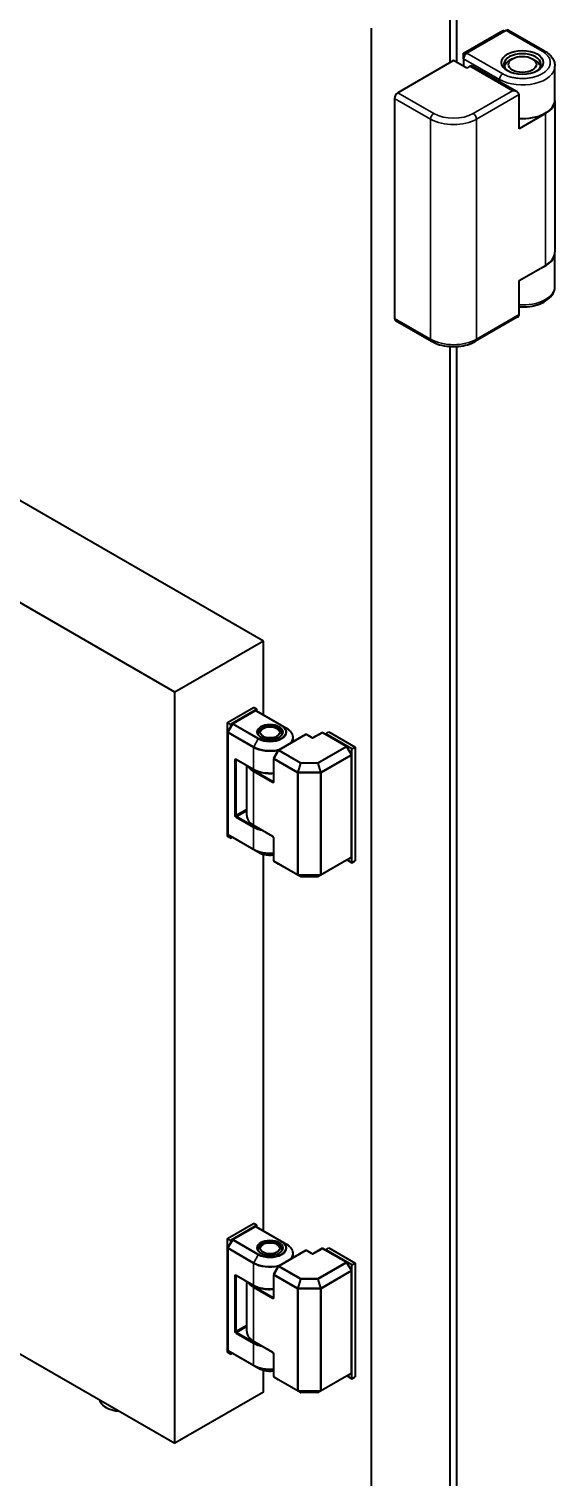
# Model space of a CAD drawing. Header units: millimetres. Extents: x 0 to 2523, y 0 to 1782.
# Drawn here: x 2348.5 to 2382.5, y 1479.6 to 1573.2 of the extents above; entities that cross this region are included whole.
import ezdxf

# ---------------------------------------------------------------- set-up
doc = ezdxf.new("R2010")
doc.units = ezdxf.units.MM
doc.header["$LTSCALE"] = 3
doc.layers.add('가시적인 것(ISO)', color=3, linetype='Continuous', lineweight=40)
doc.layers.add('가시적인 좁은 것(ISO)', color=3, linetype='Continuous', lineweight=35)

msp = doc.modelspace()

# ---------------------------------------------------------------- linework, layer by layer
at = {"layer": '가시적인 것(ISO)'}
for p, q in [((2363.655, 1533.6096), (2288.9845, 1576.6095)), ((2375.7465, 1571.0157), (2375.7465, 1576.1653)), ((2376.1708, 1571.0157), (2376.1708, 1576.4097)), ((2357.9274, 1530.3114), (2283.2569, 1573.3112)), ((2370.6553, 1438.3383), (2370.6553, 1573.2335)), ((2376.595, 1571.6261), (2379.1406, 1573.092)), ((2379.3527, 1573.0924), (2376.8072, 1571.6265)), ((2379.2463, 1573.0311), (2379.1406, 1573.092)), ((2379.5025, 1573.1071), (2381.8359, 1571.7634)), ((2375.9586, 1571.1379), (2372.3524, 1569.0612)), ((2376.8072, 1570.6493), (2375.9586, 1571.1379)), ((2376.7196, 1571.5543), (2376.595, 1571.6261)), ((2376.595, 1571.2591), (2376.595, 1571.6261)), ((2376.595, 1571.2591), (2376.595, 1570.7714)), ((2379.7746, 1571.2582), (2379.5616, 1571.1346)), ((2381.0522, 1571.2582), (2381.2652, 1571.1346)), ((2377.0193, 1570.7714), (2376.8072, 1570.6493)), ((2380.0764, 1569.1119), (2377.169, 1570.7861)), ((2382.5134, 1568.5999), (2382.5134, 1570.7705)), ((2372.1403, 1568.6938), (2372.1403, 1554.4685)), ((2380.2013, 1566.7307), (2380.2013, 1568.9381)), ((2382.5134, 1568.5631), (2382.5134, 1558.7525)), ((2381.8983, 1567.708), (2380.2013, 1566.7307)), ((2380.2013, 1556.9201), (2381.8983, 1557.8974)), ((2382.5134, 1556.5452), (2382.5134, 1558.7157)), ((2380.2013, 1554.7128), (2380.2013, 1556.9201)), ((2372.2027, 1554.3306), (2374.5361, 1552.9869)), ((2380.0764, 1554.539), (2377.3811, 1552.9869)), ((2375.7465, 1460.6469), (2375.7465, 1552.6499)), ((2376.1708, 1460.6469), (2376.1708, 1552.6499)), ((2363.655, 1533.6096), (2357.9274, 1530.3114)), ((2363.655, 1528.8302), (2363.655, 1533.6096)), ((2357.9274, 1481.7491), (2357.9274, 1530.3114)), ((2361.3215, 1528.3417), (2363.0186, 1529.3189)), ((2363.2307, 1529.1968), (2361.5337, 1528.2195)), ((2363.1196, 1529.1041), (2361.6698, 1528.2692)), ((2363.2307, 1529.1968), (2363.0186, 1529.3189)), ((2364.8341, 1528.1513), (2363.1794, 1529.1041)), ((2363.2307, 1529.0746), (2363.2307, 1529.1968)), ((2361.5337, 1528.2195), (2361.3215, 1528.3417)), ((2361.3215, 1520.9837), (2361.3215, 1528.3417)), ((2361.3544, 1527.7391), (2361.6478, 1528.2472)), ((2361.5337, 1528.2195), (2361.5337, 1528.0496)), ((2363.632, 1527.9619), (2363.5256, 1527.9001)), ((2364.5264, 1527.9619), (2364.6329, 1527.9001)), ((2364.837, 1528.1495), (2365.1315, 1527.9787)), ((2361.3464, 1527.7091), (2361.3464, 1521.1276)), ((2366.3827, 1527.5628), (2364.6396, 1526.559)), ((2365.5792, 1527.1001), (2365.5792, 1527.3427)), ((2366.782, 1527.3673), (2366.4426, 1527.5628)), ((2367.4434, 1527.685), (2366.8919, 1527.3673)), ((2369.0343, 1526.8033), (2367.5033, 1527.685)), ((2367.6855, 1527.6087), (2367.8976, 1527.7309)), ((2367.6855, 1527.6087), (2367.6855, 1527.58)), ((2369.3825, 1526.6314), (2367.6855, 1527.6087)), ((2367.8976, 1527.7309), (2369.5947, 1526.7536)), ((2364.3162, 1525.9989), (2364.3162, 1524.5354)), ((2364.3243, 1526.0289), (2364.6176, 1526.537)), ((2369.3496, 1526.2732), (2369.0563, 1526.7813)), ((2369.3577, 1519.6617), (2369.3577, 1526.2432)), ((2369.3825, 1526.6314), (2369.5947, 1526.7536)), ((2369.3825, 1519.2735), (2369.3825, 1526.6314)), ((2369.5947, 1526.7536), (2369.5947, 1519.3957)), ((2361.9068, 1525.9495), (2363.0311, 1525.3021)), ((2362.5792, 1522.3228), (2362.5792, 1525.5623)), ((2283.2569, 1524.7489), (2357.9274, 1481.7491)), ((2364.2614, 1520.9759), (2363.0311, 1521.6844)), ((2361.5337, 1520.8616), (2361.3215, 1520.9837)), ((2361.6696, 1520.9055), (2361.3763, 1521.0757)), ((2361.5337, 1520.9844), (2361.5337, 1520.8616)), ((2361.5337, 1520.8616), (2361.6399, 1520.9228)), ((2363.3244, 1519.9526), (2361.6698, 1520.9054)), ((2364.3162, 1520.8809), (2364.3162, 1519.4174)), ((2363.655, 1495.4743), (2363.655, 1519.8227)), ((2369.0345, 1519.4396), (2369.3278, 1519.6098)), ((2369.0642, 1519.4569), (2369.3825, 1519.2735)), ((2364.6395, 1519.1953), (2364.3461, 1519.3655)), ((2366.0491, 1518.3835), (2364.6396, 1519.1952)), ((2369.0343, 1519.4395), (2367.2005, 1518.3835)), ((2369.3825, 1519.2735), (2369.5947, 1519.3957)), ((2367.1706, 1518.3755), (2366.0791, 1518.3755)), ((2361.3215, 1494.9857), (2363.0186, 1495.963)), ((2363.2307, 1495.8409), (2361.5337, 1494.8636)), ((2363.1196, 1495.7482), (2361.6698, 1494.9133)), ((2363.2307, 1495.8409), (2363.0186, 1495.963)), ((2364.8341, 1494.7953), (2363.1794, 1495.7482)), ((2363.2307, 1495.7186), (2363.2307, 1495.8409)), ((2361.5337, 1494.8636), (2361.3215, 1494.9857)), ((2361.3215, 1487.6278), (2361.3215, 1494.9857)), ((2361.3464, 1494.3532), (2361.3464, 1487.7717)), ((2361.3544, 1494.3832), (2361.6478, 1494.8913)), ((2361.5337, 1494.8636), (2361.5337, 1494.6937)), ((2363.632, 1494.606), (2363.5256, 1494.5442)), ((2364.5264, 1494.606), (2364.6329, 1494.5442)), ((2366.3827, 1494.2069), (2364.6396, 1493.2031)), ((2364.837, 1494.7936), (2365.1315, 1494.6227)), ((2366.782, 1494.0114), (2366.4426, 1494.2069)), ((2367.4434, 1494.329), (2366.8919, 1494.0114)), ((2369.0343, 1493.4474), (2367.5033, 1494.329)), ((2367.6855, 1494.2528), (2367.8976, 1494.375)), ((2367.6855, 1494.2528), (2367.6855, 1494.2241)), ((2369.3825, 1493.2755), (2367.6855, 1494.2528)), ((2367.8976, 1494.375), (2369.5947, 1493.3977)), ((2365.5792, 1493.7442), (2365.5792, 1493.9867)), ((2369.3496, 1492.9173), (2369.0563, 1493.4254)), ((2369.3825, 1493.2755), (2369.5947, 1493.3977)), ((2369.3825, 1485.9176), (2369.3825, 1493.2755)), ((2369.5947, 1493.3977), (2369.5947, 1486.0398)), ((2361.9068, 1492.5936), (2363.0311, 1491.9462)), ((2364.3162, 1492.643), (2364.3162, 1491.1795)), ((2364.3243, 1492.673), (2364.6176, 1493.1811)), ((2369.3577, 1486.3058), (2369.3577, 1492.8873)), ((2362.5792, 1488.9669), (2362.5792, 1492.2064)), ((2361.5337, 1487.5057), (2361.3215, 1487.6278)), ((2361.6696, 1487.5496), (2361.3763, 1487.7198)), ((2361.5337, 1487.6285), (2361.5337, 1487.5057)), ((2364.2614, 1487.62), (2363.0311, 1488.3285)), ((2361.5337, 1487.5057), (2361.6399, 1487.5668)), ((2363.3244, 1486.5967), (2361.6698, 1487.5495)), ((2364.3162, 1487.525), (2364.3162, 1486.0615)), ((2363.655, 1485.0473), (2363.655, 1486.4667)), ((2364.6395, 1485.8394), (2364.3461, 1486.0096)), ((2366.0491, 1485.0276), (2364.6396, 1485.8393)), ((2369.0343, 1486.0836), (2367.2005, 1485.0276)), ((2369.0345, 1486.0837), (2369.3278, 1486.2539)), ((2369.0642, 1486.1009), (2369.3825, 1485.9176)), ((2369.3825, 1485.9176), (2369.5947, 1486.0398)), ((2363.655, 1485.0473), (2357.9274, 1481.7491)), ((2367.1706, 1485.0196), (2366.0791, 1485.0196))]:
    msp.add_line(p, q, dxfattribs=at)
for centre, start, end in [((2363.1495, 1529.0521), 60.064008, 119.935992), ((2361.6997, 1528.2172), 119.935992, 149.999959), ((2361.4064, 1527.7091), 149.999959, 180), ((2366.4127, 1527.5108), 60.064008, 119.935992), ((2367.4734, 1527.633), 60.064008, 119.935992), ((2364.3762, 1525.9989), 149.999959, 180), ((2364.6696, 1526.507), 119.935992, 149.999959), ((2369.0043, 1526.7513), 30.000041, 60.064008), ((2369.2977, 1526.2432), 0, 30.000041), ((2361.4064, 1521.1276), 180, 239.872355), ((2369.2977, 1519.6617), 300.127645, 0), ((2364.3762, 1519.4174), 180, 239.872355), ((2366.0791, 1518.4355), 240.064008, 270), ((2367.1706, 1518.4355), 270, 299.935992), ((2363.1495, 1495.6962), 60.064008, 119.935992), ((2361.4064, 1494.3532), 149.999959, 180), ((2361.6997, 1494.8613), 119.935992, 149.999959), ((2366.4127, 1494.1549), 60.064008, 119.935992), ((2367.4734, 1494.277), 60.064008, 119.935992), ((2369.0043, 1493.3954), 30.000041, 60.064008), ((2364.3762, 1492.643), 149.999959, 180), ((2364.6696, 1493.1511), 119.935992, 149.999959), ((2369.2977, 1492.8873), 0, 30.000041), ((2361.4064, 1487.7717), 180, 239.872355), ((2364.3762, 1486.0615), 180, 239.872355), ((2369.2977, 1486.3058), 300.127645, 0), ((2366.0791, 1485.0796), 240.064008, 270), ((2367.1706, 1485.0796), 270, 299.935992)]:
    msp.add_arc(centre, 0.06, start, end, dxfattribs=at)
for centre, major_axis, ratio, start_param, end_param in [((2379.3527, 1572.8472), (0.1497, 0.26), 0.5780931, 0, 0.7834645), ((2376.8072, 1571.3813), (-0.1497, -0.26), 0.5780931, 3.9250571, 5.4958534), ((2380.4134, 1570.8931), (-1.2, 0), 0.5758617, 2.4212129, 7.0035651), ((2380.4134, 1570.6478), (-1.2, 0), 0.5758617, 5.5016397, 6.1047787), ((2380.4134, 1570.6478), (1.2, 0), 0.5758617, 0.1784066, 0.7815456), ((2377.0193, 1570.5262), (0.1497, 0.26), 0.5780931, 0, 0.7834645), ((2372.3524, 1568.8159), (-0.1497, -0.26), 0.5780931, 3.9250571, 5.4958534), ((2379.777, 1568.9381), (-0.4243, 0), 0.5780931, 3.1415927, 4.712389), ((2380.4134, 1568.5999), (2.1, 0), 0.5758617, 4.6112011, 6.2831853), ((2380.4134, 1568.5631), (2.1, 0), 0.5758617, 5.4977871, 6.2983969), ((2380.4134, 1558.7157), (2.1, 0), 0.5758617, 5.2899931, 6.2983969), ((2380.4134, 1558.7525), (2.1, 0), 0.5758617, 5.4977871, 6.2831853), ((2372.3524, 1554.5906), (-0.1497, -0.26), 0.5780931, 5.4958534, 6.2831853), ((2379.777, 1554.7128), (-0.4243, 0), 0.5780931, 2.3542608, 3.1415927), ((2364.0792, 1527.5837), (-0.78, 0), 0.5758617, 5.5016446, 6.2492598), ((2364.0792, 1527.5837), (0.78, 0), 0.5758617, 0.0339256, 0.7815407), ((2364.0792, 1494.2278), (-0.78, 0), 0.5758617, 5.5016446, 6.2492598), ((2364.0792, 1494.2278), (0.78, 0), 0.5758617, 0.0339256, 0.7815407), ((2354.5333, 1484.6714), (-1.5, 0), 0.5758617, 0.1290897, 1.4417067)]:
    msp.add_ellipse(centre, major_axis=major_axis, ratio=ratio, start_param=start_param, end_param=end_param, dxfattribs=at)
for centre, major_axis in [((2380.4134, 1571.0157), (1.35, 0)), ((2380.4134, 1570.8931), (0.9, 0)), ((2364.0792, 1527.7063), (-0.63, 0)), ((2364.0792, 1494.3504), (-0.63, 0))]:
    msp.add_ellipse(centre, major_axis=major_axis, ratio=0.5758617, dxfattribs=at)
for points, knots in [([(2381.8359, 1571.7634), (2381.9143, 1571.7182), (2381.988, 1571.6687), (2382.124, 1571.561), (2382.1863, 1571.5026), (2382.2975, 1571.3771), (2382.3462, 1571.3097), (2382.427, 1571.1667), (2382.4589, 1571.0909), (2382.5021, 1570.9335), (2382.5134, 1570.852), (2382.5134, 1570.7705)], [0, 0, 0, 0, 0.15707963, 0.15707963, 0.31415927, 0.31415927, 0.4712389, 0.4712389, 0.62831853, 0.62831853, 0.78539816, 0.78539816, 0.78539816, 0.78539816]), ([(2380.2013, 1555.2152), (2380.207, 1555.2148), (2380.2127, 1555.2145), (2380.4409, 1555.2014), (2380.6665, 1555.2106), (2381.1032, 1555.2724), (2381.3143, 1555.325), (2381.7039, 1555.4724), (2381.8822, 1555.5675), (2382.1826, 1555.7973), (2382.3063, 1555.9318), (2382.4643, 1556.2182), (2382.5079, 1556.3654), (2382.5132, 1556.525), (2382.5134, 1556.5351), (2382.5134, 1556.5452)], [3.8192886, 3.8192886, 3.8192886, 3.8192886, 3.8280029, 3.8280029, 4.1677481, 4.1677481, 4.5083377, 4.5083377, 4.8525934, 4.8525934, 5.1901133, 5.1901133, 5.4784166, 5.4784166, 5.4977871, 5.4977871, 5.4977871, 5.4977871]), ([(2374.5361, 1552.9869), (2374.693, 1552.8966), (2374.8689, 1552.8236), (2375.2451, 1552.7132), (2375.4453, 1552.6759), (2375.8543, 1552.6386), (2376.063, 1552.6386), (2376.472, 1552.6759), (2376.6722, 1552.7132), (2377.0484, 1552.8236), (2377.2243, 1552.8966), (2377.3811, 1552.9869)], [3.1415927, 3.1415927, 3.1415927, 3.1415927, 3.4557519, 3.4557519, 3.7699112, 3.7699112, 4.0840704, 4.0840704, 4.3982297, 4.3982297, 4.712389, 4.712389, 4.712389, 4.712389]), ([(2364.8341, 1528.1513), (2364.8343, 1528.1511), (2364.8345, 1528.151), (2364.8349, 1528.1508), (2364.8351, 1528.1507), (2364.8355, 1528.1505), (2364.8356, 1528.1503), (2364.836, 1528.1501), (2364.8362, 1528.15), (2364.8366, 1528.1498), (2364.8368, 1528.1497), (2364.837, 1528.1495)], [3.1415926536, 3.1415926536, 3.1415926536, 3.1415926536, 3.1423632304, 3.1423632304, 3.1431338072, 3.1431338072, 3.143904384, 3.143904384, 3.1446749608, 3.1446749608, 3.1454455376, 3.1454455376, 3.1454455376, 3.1454455376]), ([(2365.5792, 1527.3427), (2365.5792, 1527.3913), (2365.5726, 1527.4399), (2365.5465, 1527.5353), (2365.5271, 1527.582), (2365.4765, 1527.6721), (2365.4453, 1527.7156), (2365.3724, 1527.7985), (2365.3307, 1527.8379), (2365.2378, 1527.9119), (2365.1867, 1527.9466), (2365.1315, 1527.9787)], [2.35619449, 2.35619449, 2.35619449, 2.35619449, 2.51250355, 2.51250355, 2.6688126, 2.6688126, 2.82512166, 2.82512166, 2.98143071, 2.98143071, 3.13773977, 3.13773977, 3.13773977, 3.13773977]), ([(2363.2842, 1527.6818), (2363.2842, 1527.6327), (2363.3002, 1527.5829), (2363.3635, 1527.4916), (2363.4059, 1527.4504), (2363.5121, 1527.3782), (2363.5745, 1527.3468), (2363.7149, 1527.296), (2363.7928, 1527.2766), (2363.9563, 1527.2523), (2364.0419, 1527.2474), (2364.2116, 1527.2531), (2364.2957, 1527.2636), (2364.4532, 1527.2987), (2364.5266, 1527.3232), (2364.6548, 1527.3828), (2364.7097, 1527.4178), (2364.7966, 1527.4935), (2364.8284, 1527.5341), (2364.8659, 1527.6105), (2364.8742, 1527.6463), (2364.8742, 1527.6818)], [5.4977871, 5.4977871, 5.4977871, 5.4977871, 5.8773572, 5.8773572, 6.1999926, 6.1999926, 6.5073368, 6.5073368, 6.8158631, 6.8158631, 7.1264635, 7.1264635, 7.4376143, 7.4376143, 7.7475737, 7.7475737, 8.0552148, 8.0552148, 8.3644828, 8.3644828, 8.6393798, 8.6393798, 8.6393798, 8.6393798]), ([(2366.782, 1527.3673), (2366.7848, 1527.3658), (2366.7883, 1527.3641), (2366.7969, 1527.3608), (2366.8021, 1527.3593), (2366.8138, 1527.3568), (2366.8203, 1527.3559), (2366.834, 1527.355), (2366.8412, 1527.355), (2366.8551, 1527.3561), (2366.8618, 1527.3571), (2366.8739, 1527.3599), (2366.8792, 1527.3616), (2366.8869, 1527.3647), (2366.8896, 1527.3661), (2366.8919, 1527.3673)], [1.5707963, 1.5707963, 1.5707963, 1.5707963, 1.7772901, 1.7772901, 2.0006727, 2.0006727, 2.2397467, 2.2397467, 2.4877932, 2.4877932, 2.7355384, 2.7355384, 2.97324, 2.97324, 3.1415927, 3.1415927, 3.1415927, 3.1415927]), ([(2361.8984, 1525.953), (2361.8985, 1525.953), (2361.8985, 1525.953), (2361.8992, 1525.9529), (2361.9001, 1525.9527), (2361.9029, 1525.9516), (2361.9047, 1525.9507), (2361.9068, 1525.9495)], [4.33310665, 4.33310665, 4.33310665, 4.33310665, 4.3990032, 4.3990032, 4.55569609, 4.55569609, 4.71238898, 4.71238898, 4.71238898, 4.71238898]), ([(2363.0311, 1525.3021), (2363.1469, 1525.2354), (2363.2805, 1525.1803), (2363.5699, 1525.0981), (2363.7254, 1525.0709), (2364.0276, 1525.0477), (2364.1735, 1525.0489), (2364.3162, 1525.0622)], [0, 0, 0, 0, 0.32680869, 0.32680869, 0.65285733, 0.65285733, 0.9467814, 0.9467814, 0.9467814, 0.9467814]), ([(2364.3162, 1524.5354), (2364.3162, 1524.533), (2364.3161, 1524.531), (2364.3156, 1524.528), (2364.3153, 1524.527), (2364.3151, 1524.5263), (2364.3151, 1524.5263), (2364.3151, 1524.5262)], [3.14159265, 3.14159265, 3.14159265, 3.14159265, 3.29905903, 3.29905903, 3.4565254, 3.4565254, 3.5247424, 3.5247424, 3.5247424, 3.5247424]), ([(2362.5792, 1522.3228), (2362.5792, 1522.2739), (2362.5859, 1522.2251), (2362.6123, 1522.1293), (2362.6319, 1522.0823), (2362.683, 1521.9918), (2362.7145, 1521.9481), (2362.788, 1521.865), (2362.8301, 1521.8255), (2362.9238, 1521.7512), (2362.9754, 1521.7165), (2363.0311, 1521.6844)], [0.78539816, 0.78539816, 0.78539816, 0.78539816, 0.9424778, 0.9424778, 1.09955743, 1.09955743, 1.25663706, 1.25663706, 1.41371669, 1.41371669, 1.57079633, 1.57079633, 1.57079633, 1.57079633]), ([(2364.3162, 1520.8809), (2364.3162, 1520.8841), (2364.3159, 1520.888), (2364.3144, 1520.8971), (2364.3132, 1520.9024), (2364.3095, 1520.9138), (2364.307, 1520.9199), (2364.301, 1520.9322), (2364.2974, 1520.9384), (2364.2895, 1520.9499), (2364.2852, 1520.9552), (2364.2769, 1520.9642), (2364.2727, 1520.9679), (2364.2662, 1520.973), (2364.2637, 1520.9746), (2364.2614, 1520.9759)], [3.1415927, 3.1415927, 3.1415927, 3.1415927, 3.3485711, 3.3485711, 3.5722397, 3.5722397, 3.8114088, 3.8114088, 4.0593907, 4.0593907, 4.3069641, 4.3069641, 4.5444705, 4.5444705, 4.712389, 4.712389, 4.712389, 4.712389]), ([(2363.3244, 1519.9526), (2363.4052, 1519.906), (2363.4977, 1519.8675), (2363.6976, 1519.8089), (2363.805, 1519.789), (2364.025, 1519.7691), (2364.1376, 1519.7692), (2364.2705, 1519.7815), (2364.2935, 1519.7841), (2364.3162, 1519.7871)], [0, 0, 0, 0, 0.3149298, 0.3149298, 0.6298597, 0.6298597, 0.9447895, 0.9447895, 1.0108117, 1.0108117, 1.0108117, 1.0108117]), ([(2363.2842, 1494.3259), (2363.2842, 1494.2768), (2363.3002, 1494.227), (2363.3635, 1494.1357), (2363.4059, 1494.0945), (2363.5121, 1494.0222), (2363.5745, 1493.9908), (2363.7149, 1493.94), (2363.7928, 1493.9206), (2363.9563, 1493.8963), (2364.0419, 1493.8915), (2364.2116, 1493.8972), (2364.2957, 1493.9077), (2364.4532, 1493.9428), (2364.5266, 1493.9672), (2364.6548, 1494.0268), (2364.7097, 1494.0618), (2364.7966, 1494.1376), (2364.8284, 1494.1782), (2364.8659, 1494.2546), (2364.8742, 1494.2903), (2364.8742, 1494.3259)], [5.4977871, 5.4977871, 5.4977871, 5.4977871, 5.8773572, 5.8773572, 6.1999926, 6.1999926, 6.5073368, 6.5073368, 6.8158631, 6.8158631, 7.1264635, 7.1264635, 7.4376143, 7.4376143, 7.7475737, 7.7475737, 8.0552148, 8.0552148, 8.3644828, 8.3644828, 8.6393798, 8.6393798, 8.6393798, 8.6393798]), ([(2364.8341, 1494.7953), (2364.8343, 1494.7952), (2364.8345, 1494.7951), (2364.8349, 1494.7949), (2364.8351, 1494.7948), (2364.8355, 1494.7945), (2364.8356, 1494.7944), (2364.836, 1494.7942), (2364.8362, 1494.7941), (2364.8366, 1494.7938), (2364.8368, 1494.7937), (2364.837, 1494.7936)], [3.1415926536, 3.1415926536, 3.1415926536, 3.1415926536, 3.1423632304, 3.1423632304, 3.1431338072, 3.1431338072, 3.143904384, 3.143904384, 3.1446749608, 3.1446749608, 3.1454455376, 3.1454455376, 3.1454455376, 3.1454455376]), ([(2365.5792, 1493.9867), (2365.5792, 1494.0354), (2365.5726, 1494.084), (2365.5465, 1494.1793), (2365.5271, 1494.2261), (2365.4765, 1494.3162), (2365.4453, 1494.3597), (2365.3724, 1494.4426), (2365.3307, 1494.482), (2365.2378, 1494.556), (2365.1867, 1494.5907), (2365.1315, 1494.6227)], [2.35619449, 2.35619449, 2.35619449, 2.35619449, 2.51250355, 2.51250355, 2.6688126, 2.6688126, 2.82512166, 2.82512166, 2.98143071, 2.98143071, 3.13773977, 3.13773977, 3.13773977, 3.13773977]), ([(2366.782, 1494.0114), (2366.7848, 1494.0098), (2366.7883, 1494.0082), (2366.7969, 1494.0049), (2366.8021, 1494.0034), (2366.8138, 1494.0009), (2366.8203, 1494), (2366.834, 1493.999), (2366.8412, 1493.9991), (2366.8551, 1494.0001), (2366.8618, 1494.0012), (2366.8739, 1494.0039), (2366.8792, 1494.0056), (2366.8869, 1494.0088), (2366.8896, 1494.0101), (2366.8919, 1494.0114)], [1.5707963, 1.5707963, 1.5707963, 1.5707963, 1.7772901, 1.7772901, 2.0006727, 2.0006727, 2.2397467, 2.2397467, 2.4877932, 2.4877932, 2.7355384, 2.7355384, 2.97324, 2.97324, 3.1415927, 3.1415927, 3.1415927, 3.1415927]), ([(2361.8984, 1492.5971), (2361.8985, 1492.5971), (2361.8985, 1492.5971), (2361.8992, 1492.597), (2361.9001, 1492.5967), (2361.9029, 1492.5956), (2361.9047, 1492.5948), (2361.9068, 1492.5936)], [4.33310665, 4.33310665, 4.33310665, 4.33310665, 4.3990032, 4.3990032, 4.55569609, 4.55569609, 4.71238898, 4.71238898, 4.71238898, 4.71238898]), ([(2363.0311, 1491.9462), (2363.1469, 1491.8795), (2363.2805, 1491.8244), (2363.5699, 1491.7422), (2363.7254, 1491.7149), (2364.0276, 1491.6917), (2364.1735, 1491.6929), (2364.3162, 1491.7063)], [0, 0, 0, 0, 0.32680869, 0.32680869, 0.65285733, 0.65285733, 0.9467814, 0.9467814, 0.9467814, 0.9467814]), ([(2364.3162, 1491.1795), (2364.3162, 1491.177), (2364.3161, 1491.175), (2364.3156, 1491.172), (2364.3153, 1491.1711), (2364.3151, 1491.1704), (2364.3151, 1491.1704), (2364.3151, 1491.1703)], [3.14159265, 3.14159265, 3.14159265, 3.14159265, 3.29905903, 3.29905903, 3.4565254, 3.4565254, 3.5247424, 3.5247424, 3.5247424, 3.5247424]), ([(2362.5792, 1488.9669), (2362.5792, 1488.918), (2362.5859, 1488.8691), (2362.6123, 1488.7733), (2362.6319, 1488.7264), (2362.683, 1488.6359), (2362.7145, 1488.5922), (2362.788, 1488.5091), (2362.8301, 1488.4696), (2362.9238, 1488.3953), (2362.9754, 1488.3606), (2363.0311, 1488.3285)], [0.78539816, 0.78539816, 0.78539816, 0.78539816, 0.9424778, 0.9424778, 1.09955743, 1.09955743, 1.25663706, 1.25663706, 1.41371669, 1.41371669, 1.57079633, 1.57079633, 1.57079633, 1.57079633]), ([(2364.3162, 1487.525), (2364.3162, 1487.5282), (2364.3159, 1487.5321), (2364.3144, 1487.5412), (2364.3132, 1487.5465), (2364.3095, 1487.5579), (2364.307, 1487.564), (2364.301, 1487.5763), (2364.2974, 1487.5825), (2364.2895, 1487.594), (2364.2852, 1487.5993), (2364.2769, 1487.6083), (2364.2727, 1487.612), (2364.2662, 1487.617), (2364.2637, 1487.6187), (2364.2614, 1487.62)], [3.1415927, 3.1415927, 3.1415927, 3.1415927, 3.3485711, 3.3485711, 3.5722397, 3.5722397, 3.8114088, 3.8114088, 4.0593907, 4.0593907, 4.3069641, 4.3069641, 4.5444705, 4.5444705, 4.712389, 4.712389, 4.712389, 4.712389]), ([(2363.3244, 1486.5967), (2363.4052, 1486.5501), (2363.4977, 1486.5116), (2363.6976, 1486.453), (2363.805, 1486.433), (2364.025, 1486.4132), (2364.1376, 1486.4133), (2364.2705, 1486.4256), (2364.2935, 1486.4282), (2364.3162, 1486.4312)], [6.2831853, 6.2831853, 6.2831853, 6.2831853, 6.5981151, 6.5981151, 6.913045, 6.913045, 7.2279748, 7.2279748, 7.293997, 7.293997, 7.293997, 7.293997])]:
    msp.add_open_spline(points, degree=3, knots=knots, dxfattribs=at)
at = {"layer": '가시적인 좁은 것(ISO)'}
for p, q in [((2381.6862, 1571.7487), (2379.3527, 1573.0924)), ((2378.9285, 1569.9154), (2376.595, 1571.2591)), ((2376.8072, 1571.6265), (2379.1406, 1570.2828)), ((2379.777, 1569.1834), (2377.0193, 1570.7714)), ((2372.3524, 1569.0612), (2374.6858, 1567.7175)), ((2379.777, 1569.1834), (2377.2314, 1567.7175)), ((2378.9285, 1569.7729), (2378.9285, 1569.9154)), ((2374.4737, 1567.35), (2372.1403, 1568.6938)), ((2380.2013, 1568.9381), (2377.4436, 1567.35)), ((2374.4737, 1567.35), (2374.4737, 1553.1247)), ((2377.4436, 1567.35), (2377.4436, 1553.1247)), ((2381.8983, 1557.8974), (2381.8983, 1567.708)), ((2372.1403, 1554.4685), (2374.4737, 1553.1247)), ((2377.4436, 1553.1247), (2380.2013, 1554.7128)), ((2363.1495, 1529.1011), (2361.6997, 1528.2663)), ((2364.8041, 1528.1483), (2363.1495, 1529.1011)), ((2361.3764, 1527.7265), (2361.6697, 1528.2346)), ((2361.6697, 1528.2346), (2363.3244, 1527.2818)), ((2361.6997, 1528.2663), (2363.3544, 1527.3134)), ((2363.0186, 1526.7319), (2361.3639, 1527.6847)), ((2361.3639, 1527.6847), (2361.3639, 1521.1032)), ((2363.031, 1526.7737), (2361.3764, 1527.7265)), ((2363.3244, 1527.2818), (2363.031, 1526.7737)), ((2366.4127, 1527.5599), (2364.6696, 1526.5561)), ((2366.7521, 1527.3644), (2366.4127, 1527.5599)), ((2367.4734, 1527.682), (2366.9218, 1527.3644)), ((2369.0043, 1526.8004), (2367.4734, 1527.682)), ((2363.0186, 1525.3297), (2363.0186, 1526.7319)), ((2364.3462, 1526.0163), (2364.6396, 1526.5244)), ((2365.8772, 1525.1347), (2364.3462, 1526.0163)), ((2364.6396, 1526.5244), (2366.0491, 1525.7127)), ((2364.6696, 1526.5561), (2366.0791, 1525.7444)), ((2367.1706, 1525.7444), (2369.0043, 1526.8004)), ((2367.2006, 1525.7127), (2369.0343, 1526.7687)), ((2369.3277, 1526.2606), (2367.3724, 1525.1347)), ((2369.3401, 1526.2188), (2367.3849, 1525.0928)), ((2369.3277, 1526.2606), (2369.0343, 1526.7687)), ((2369.3401, 1519.6373), (2369.3401, 1526.2188)), ((2361.8094, 1522.347), (2361.8094, 1525.9279)), ((2361.8943, 1525.9771), (2363.0186, 1525.3297)), ((2361.8943, 1525.9279), (2361.9193, 1525.9423)), ((2361.8943, 1522.347), (2361.8943, 1525.9279)), ((2363.0186, 1525.1702), (2364.2489, 1524.4617)), ((2363.0186, 1521.712), (2363.0186, 1525.1702)), ((2363.061, 1525.2437), (2364.2914, 1524.5352)), ((2365.8648, 1525.0928), (2364.3338, 1525.9745)), ((2364.3338, 1525.9745), (2364.3338, 1524.511)), ((2365.8648, 1525.0928), (2365.8648, 1518.5113)), ((2365.8772, 1525.1347), (2366.0491, 1525.7127)), ((2365.9072, 1525.1275), (2366.0791, 1525.7056)), ((2367.3424, 1525.1275), (2365.9072, 1525.1275)), ((2365.9072, 1525.0827), (2365.9072, 1525.1275)), ((2367.3424, 1525.0827), (2365.9072, 1525.0827)), ((2365.9072, 1525.0827), (2365.9072, 1518.5012)), ((2366.0791, 1525.7444), (2367.1706, 1525.7444)), ((2366.0791, 1525.7444), (2366.0791, 1525.7056)), ((2366.0791, 1525.7056), (2367.1706, 1525.7056)), ((2367.1706, 1525.7056), (2367.1706, 1525.7444)), ((2367.3424, 1525.1275), (2367.1706, 1525.7056)), ((2367.3724, 1525.1347), (2367.2006, 1525.7127)), ((2367.3424, 1525.1275), (2367.3424, 1525.0827)), ((2367.3424, 1525.0827), (2367.3424, 1518.5012)), ((2367.3849, 1525.0928), (2367.3849, 1518.5113)), ((2364.2914, 1524.5352), (2364.3162, 1524.5495)), ((2361.8943, 1522.347), (2362.5792, 1522.7414)), ((2361.9367, 1522.2735), (2362.5792, 1522.6435)), ((2363.061, 1521.6261), (2361.9367, 1522.2735)), ((2363.0186, 1521.5526), (2361.8943, 1522.2)), ((2364.2489, 1521.0035), (2363.0186, 1521.712)), ((2363.0186, 1520.1504), (2363.0186, 1521.5526)), ((2361.3639, 1521.1032), (2363.0186, 1520.1504)), ((2361.6697, 1520.9054), (2361.3764, 1521.0757)), ((2361.3764, 1521.0757), (2363.031, 1520.1228)), ((2363.3244, 1519.9526), (2361.6697, 1520.9054)), ((2364.3338, 1520.8565), (2364.3338, 1519.393)), ((2363.3244, 1519.9526), (2363.031, 1520.1228)), ((2367.3724, 1518.4838), (2369.3277, 1519.6098)), ((2367.3849, 1518.5113), (2369.3401, 1519.6373)), ((2369.0343, 1519.4395), (2369.3277, 1519.6098)), ((2365.8648, 1518.5113), (2364.3338, 1519.393)), ((2364.6396, 1519.1952), (2364.3462, 1519.3655)), ((2365.8772, 1518.4838), (2364.3462, 1519.3655)), ((2366.0491, 1518.3836), (2364.6396, 1519.1952)), ((2369.0343, 1519.4395), (2367.2006, 1518.3836)), ((2365.8772, 1518.4838), (2366.0491, 1518.3836)), ((2365.9072, 1518.5012), (2367.3424, 1518.5012)), ((2365.9072, 1518.4767), (2365.9072, 1518.5012)), ((2365.9072, 1518.4767), (2366.0791, 1518.3764)), ((2365.9072, 1518.4767), (2367.3424, 1518.4767)), ((2367.1706, 1518.3764), (2366.0791, 1518.3764)), ((2366.0791, 1518.3764), (2366.0791, 1518.3755)), ((2367.3424, 1518.4767), (2367.1706, 1518.3764)), ((2367.1706, 1518.3764), (2367.1706, 1518.3755)), ((2367.3724, 1518.4838), (2367.2006, 1518.3836)), ((2367.3424, 1518.5012), (2367.3424, 1518.4767)), ((2363.1495, 1495.7452), (2361.6997, 1494.9104)), ((2364.8041, 1494.7924), (2363.1495, 1495.7452)), ((2363.0186, 1493.3759), (2361.3639, 1494.3288)), ((2361.3639, 1494.3288), (2361.3639, 1487.7473)), ((2361.3764, 1494.3706), (2361.6697, 1494.8787)), ((2363.031, 1493.4178), (2361.3764, 1494.3706)), ((2361.6697, 1494.8787), (2363.3244, 1493.9259)), ((2361.6997, 1494.9104), (2363.3544, 1493.9575)), ((2366.4127, 1494.2039), (2364.6696, 1493.2001)), ((2366.7521, 1494.0085), (2366.4127, 1494.2039)), ((2367.4734, 1494.3261), (2366.9218, 1494.0085)), ((2369.0043, 1493.4445), (2367.4734, 1494.3261)), ((2363.0186, 1491.9737), (2363.0186, 1493.3759)), ((2363.3244, 1493.9259), (2363.031, 1493.4178)), ((2367.1706, 1492.3885), (2369.0043, 1493.4445)), ((2367.2006, 1492.3568), (2369.0343, 1493.4128)), ((2369.3277, 1492.9047), (2369.0343, 1493.4128)), ((2361.8094, 1488.9911), (2361.8094, 1492.5719)), ((2361.8943, 1492.6212), (2363.0186, 1491.9737)), ((2361.8943, 1492.5719), (2361.9193, 1492.5864)), ((2361.8943, 1488.9911), (2361.8943, 1492.5719)), ((2365.8648, 1491.7369), (2364.3338, 1492.6186)), ((2364.3338, 1492.6186), (2364.3338, 1491.155)), ((2364.3462, 1492.6604), (2364.6396, 1493.1685)), ((2365.8772, 1491.7788), (2364.3462, 1492.6604)), ((2364.6396, 1493.1685), (2366.0491, 1492.3568)), ((2364.6696, 1493.2001), (2366.0791, 1492.3885)), ((2365.8772, 1491.7788), (2366.0491, 1492.3568)), ((2365.9072, 1491.7716), (2366.0791, 1492.3497)), ((2366.0791, 1492.3885), (2367.1706, 1492.3885)), ((2366.0791, 1492.3885), (2366.0791, 1492.3497)), ((2366.0791, 1492.3497), (2367.1706, 1492.3497)), ((2367.1706, 1492.3497), (2367.1706, 1492.3885)), ((2367.3424, 1491.7716), (2367.1706, 1492.3497)), ((2367.3724, 1491.7788), (2367.2006, 1492.3568)), ((2369.3277, 1492.9047), (2367.3724, 1491.7788)), ((2369.3401, 1492.8629), (2367.3849, 1491.7369)), ((2369.3401, 1486.2814), (2369.3401, 1492.8629)), ((2363.0186, 1491.8143), (2364.2489, 1491.1058)), ((2363.0186, 1488.3561), (2363.0186, 1491.8143)), ((2363.061, 1491.8878), (2364.2914, 1491.1793)), ((2365.8648, 1491.7369), (2365.8648, 1485.1554)), ((2367.3424, 1491.7716), (2365.9072, 1491.7716)), ((2365.9072, 1491.7268), (2365.9072, 1491.7716)), ((2367.3424, 1491.7268), (2365.9072, 1491.7268)), ((2365.9072, 1491.7268), (2365.9072, 1485.1453)), ((2367.3424, 1491.7716), (2367.3424, 1491.7268)), ((2367.3424, 1491.7268), (2367.3424, 1485.1453)), ((2367.3849, 1491.7369), (2367.3849, 1485.1554)), ((2364.2914, 1491.1793), (2364.3162, 1491.1936)), ((2361.8943, 1488.9911), (2362.5792, 1489.3855)), ((2363.0186, 1488.1967), (2361.8943, 1488.8441)), ((2361.9367, 1488.9176), (2362.5792, 1489.2876)), ((2363.061, 1488.2701), (2361.9367, 1488.9176)), ((2361.3639, 1487.7473), (2363.0186, 1486.7944)), ((2361.6697, 1487.5495), (2361.3764, 1487.7198)), ((2361.3764, 1487.7198), (2363.031, 1486.7669)), ((2364.2489, 1487.6476), (2363.0186, 1488.3561)), ((2363.0186, 1486.7944), (2363.0186, 1488.1967)), ((2363.3244, 1486.5967), (2361.6697, 1487.5495)), ((2363.3244, 1486.5967), (2363.031, 1486.7669)), ((2364.3338, 1487.5006), (2364.3338, 1486.0371)), ((2365.8648, 1485.1554), (2364.3338, 1486.0371)), ((2364.6396, 1485.8393), (2364.3462, 1486.0095)), ((2365.8772, 1485.1279), (2364.3462, 1486.0095)), ((2366.0491, 1485.0276), (2364.6396, 1485.8393)), ((2369.0343, 1486.0836), (2367.2006, 1485.0276)), ((2367.3724, 1485.1279), (2369.3277, 1486.2539)), ((2367.3849, 1485.1554), (2369.3401, 1486.2814)), ((2369.0343, 1486.0836), (2369.3277, 1486.2539)), ((2365.8772, 1485.1279), (2366.0491, 1485.0276)), ((2365.9072, 1485.1453), (2367.3424, 1485.1453)), ((2365.9072, 1485.1207), (2365.9072, 1485.1453)), ((2365.9072, 1485.1207), (2366.0791, 1485.0205)), ((2365.9072, 1485.1207), (2367.3424, 1485.1207)), ((2367.1706, 1485.0205), (2366.0791, 1485.0205)), ((2366.0791, 1485.0205), (2366.0791, 1485.0196)), ((2367.3424, 1485.1207), (2367.1706, 1485.0205)), ((2367.1706, 1485.0205), (2367.1706, 1485.0196)), ((2367.3724, 1485.1279), (2367.2006, 1485.0276)), ((2367.3424, 1485.1453), (2367.3424, 1485.1207))]:
    msp.add_line(p, q, dxfattribs=at)
for centre, major_axis, ratio, start_param, end_param in [((2381.6862, 1571.5034), (0.1497, 0.26), 0.5780931, 0, 0.7834645), ((2380.4134, 1570.7705), (2.1, 0), 0.5758617, 3.9269908, 6.2831853), ((2379.1406, 1570.0375), (0.1497, 0.26), 0.5780931, 0.7834645, 2.3542608), ((2374.6858, 1567.4722), (-0.1497, -0.26), 0.5780931, 3.9250571, 5.4958534), ((2375.9586, 1568.2051), (-2.1, 0), 0.5758617, 0.7853982, 2.3561945), ((2375.9586, 1568.4504), (-1.8, 0), 0.5758617, 0.7853982, 2.3561945), ((2377.2314, 1567.4722), (0.1497, -0.26), 0.5780931, 0.7873319, 2.3581282), ((2380.4134, 1556.5452), (2.1, 0), 0.5758617, 4.6112011, 6.2831853), ((2374.6858, 1553.2469), (-0.1497, -0.26), 0.5780931, 5.4958534, 6.2831853), ((2375.9586, 1553.9798), (2.1, 0), 0.5758617, 3.9269908, 5.4977871), ((2377.2314, 1553.2469), (0.1497, -0.26), 0.5780931, 0, 0.7873319), ((2363.1495, 1529.0521), (-0.0299, 0.052), 0.5780931, 5.4997209, 6.2831853), ((2363.1495, 1529.0521), (0.0299, 0.052), 0.5780931, 0, 0.7834647), ((2361.6997, 1528.2172), (-0.052, 0.03), 0.0015778, 5.3287809, 6.2831871), ((2361.6997, 1528.2172), (0.0299, 0.052), 0.5780931, 0.7834642, 1.5688624), ((2361.6997, 1528.2172), (-0.0299, 0.052), 0.5780931, 5.4997209, 6.2831853), ((2364.0792, 1527.6818), (-0.795, 0), 0.5758617, 3.1415927, 6.2831853), ((2364.0792, 1527.7165), (1.0676, 0), 0.5758617, 3.9269908, 7.0647306), ((2364.0792, 1527.7309), (1.0251, 0), 0.5758617, 3.9269908, 7.0685835), ((2364.8041, 1528.0993), (0.0299, 0.052), 0.5780931, 0, 0.783469), ((2364.0792, 1527.3773), (1.4824, 0), 0.5758617, 5.8305356, 7.0647306), ((2361.4064, 1527.7091), (-0.06, 0), 0.5758617, 0, 0.7853982), ((2361.4064, 1527.7091), (-0.052, 0.03), 0.0015778, 5.3287797, 6.2831853), ((2361.4064, 1527.7091), (0.0299, 0.052), 0.5780931, 1.5688629, 2.3542608), ((2363.3544, 1527.2644), (-0.0299, -0.052), 0.5780931, 3.9250586, 4.7104565), ((2364.0792, 1527.3427), (1.5, 0), 0.5758617, 5.9355998, 6.2831853), ((2366.4127, 1527.5108), (-0.0299, 0.052), 0.5780931, 5.4997209, 6.2831853), ((2366.4127, 1527.5108), (0.0299, 0.052), 0.5780931, 0, 0.7834645), ((2366.7521, 1527.3153), (0.0299, 0.052), 0.5780931, 0, 0.7834645), ((2366.837, 1527.4133), (0.12, 0), 0.5758617, 3.9269908, 5.4977871), ((2366.9218, 1527.3153), (-0.0299, 0.052), 0.5780931, 5.4997209, 6.2831853), ((2367.4734, 1527.633), (-0.0299, 0.052), 0.5780931, 5.4997209, 6.2831853), ((2367.4734, 1527.633), (0.0299, 0.052), 0.5780931, 0, 0.7834645), ((2361.8943, 1525.879), (-0.0599, 0.104), 0.5780931, 5.4997209, 7.0705172), ((2363.061, 1526.7563), (0.0299, 0.052), 0.5780931, 1.5688672, 2.3542671), ((2364.0792, 1527.3427), (-1.5, 0), 0.5758617, 0.7853982, 1.9376237), ((2364.0792, 1527.3773), (-1.4824, 0), 0.5758617, 0.7853982, 2.023446), ((2364.3762, 1525.9989), (-0.06, 0), 0.5758617, 0, 0.7853982), ((2364.3762, 1525.9989), (-0.052, 0.03), 0.0015778, 5.3287797, 6.2831853), ((2364.3762, 1525.9989), (0.0299, 0.052), 0.5780931, 1.5688626, 2.3542608), ((2364.6696, 1526.507), (-0.052, 0.03), 0.0015778, 5.328772, 6.2831738), ((2364.6696, 1526.507), (-0.0299, 0.052), 0.5780931, 5.4997209, 6.2831853), ((2364.6696, 1526.507), (0.0299, 0.052), 0.5780931, 0.7834645, 1.5688626), ((2369.0043, 1526.7513), (0.0299, 0.052), 0.5780931, 0, 0.7834645), ((2369.0043, 1526.7513), (-0.0299, 0.052), 0.5780931, 4.7143227, 5.4997209), ((2369.0043, 1526.7513), (0.052, 0.03), 0.0015778, 0, 0.9544056), ((2369.2977, 1526.2432), (0.052, 0.03), 0.0015778, 0, 0.9544056), ((2369.2977, 1526.2432), (-0.0299, 0.052), 0.5780931, 3.9289245, 4.7143227), ((2369.2977, 1526.2432), (0.06, 0), 0.5758617, 5.4977871, 6.2831853), ((2361.8519, 1525.9523), (0.06, 0), 0.5758617, 3.9269908, 5.4977871), ((2361.9367, 1526.0015), (-0.0299, -0.052), 0.5780931, 5.4958534, 6.2831853), ((2361.9367, 1525.9034), (-0.0299, 0.052), 0.5780931, 0.1664309, 0.7873319), ((2364.0792, 1525.781), (-1.5, 0), 0.5758617, 0.3036245, 0.7853982), ((2364.0792, 1525.8301), (1.44, 0), 0.5758617, 3.661358, 3.9269908), ((2364.0792, 1525.9404), (1.5, 0), 0.5758617, 3.9269908, 4.8710436), ((2363.061, 1525.3541), (-0.0299, -0.052), 0.5780931, 5.4958534, 6.2831853), ((2363.061, 1525.1947), (-0.0299, -0.052), 0.5780931, 3.9250571, 5.4958534), ((2365.9072, 1525.1173), (0.0299, 0.052), 0.5780931, 1.5688626, 2.3542608), ((2365.9072, 1525.1173), (-0.06, 0), 0.5758617, 0.7853982, 1.5707963), ((2365.9072, 1525.1173), (0.0575, -0.0171), 0.1640073, 1.6195116, 2.16754), ((2366.0791, 1525.6953), (-0.0299, -0.052), 0.5780931, 3.9250571, 4.7104553), ((2366.0791, 1525.6953), (0.0575, -0.0171), 0.1640073, 1.6195116, 2.16754), ((2367.1706, 1525.6953), (-0.0299, 0.052), 0.5780931, 4.7143227, 5.4997209), ((2367.1706, 1525.6953), (0.0575, 0.0171), 0.1640073, 0.9740526, 1.522081), ((2367.3424, 1525.1173), (0.0575, 0.0171), 0.1640073, 0.9740526, 1.522081), ((2367.3424, 1525.1173), (-0.06, 0), 0.5758617, 1.5707963, 2.3561945), ((2367.3424, 1525.1173), (0.0299, -0.052), 0.5780931, 0.7873319, 1.57273), ((2364.2914, 1524.4861), (-0.0299, -0.052), 0.5780931, 3.9250571, 5.4958534), ((2364.2489, 1524.5598), (0.0599, -0.104), 0.5780931, 5.4997209, 7.0705172), ((2364.2914, 1524.5842), (0.0299, -0.052), 0.5780931, 5.4997209, 6.1167544), ((2364.3762, 1524.5354), (-0.06, 0), 0.5758617, 0, 0.7853982), ((2361.8943, 1522.2981), (0.0599, -0.104), 0.5780931, 3.9289245, 5.4997209), ((2361.8519, 1522.3714), (-0.06, 0), 0.5758617, 0.7853982, 2.3561945), ((2361.9367, 1522.3226), (-0.0299, 0.052), 0.5780931, 0.7873319, 2.3581282), ((2361.9367, 1522.2245), (0.0299, 0.052), 0.5780931, 0.7834645, 2.3542608), ((2364.0792, 1522.3228), (-1.5, 0), 0.5758617, 0, 0.7853982), ((2363.061, 1521.7364), (-0.0299, -0.052), 0.5780931, 5.4958534, 6.2831853), ((2363.061, 1521.577), (0.0299, 0.052), 0.5780931, 0.7834645, 2.3542608), ((2364.0792, 1522.1634), (-1.5, 0), 0.5758617, 0.7853982, 1.2671718), ((2364.0792, 1522.2124), (-1.44, 0), 0.5758617, 0.7853982, 1.051031), ((2361.4064, 1521.1276), (-0.06, 0), 0.5758617, 0, 0.7853982), ((2361.4064, 1521.1276), (-0.0299, -0.052), 0.5780931, 5.4958534, 6.2812513), ((2361.4064, 1521.1276), (-0.0301, -0.0519), 0.8159693, 0, 0.0027294), ((2364.2489, 1520.9054), (-0.0599, 0.104), 0.5780931, 3.9289245, 5.4997209), ((2364.2914, 1521.0279), (-0.0299, -0.052), 0.5780931, 5.4958534, 6.2831853), ((2364.3762, 1520.8809), (-0.06, 0), 0.5758617, 0, 0.7853982), ((2363.061, 1520.1748), (-0.0299, -0.052), 0.5780931, 5.4958555, 6.281253), ((2364.0792, 1520.7612), (1.5, 0), 0.5758617, 3.9269908, 4.8710436), ((2364.0792, 1520.7265), (1.4824, 0), 0.5758617, 3.9269908, 4.8729407), ((2364.0792, 1520.3873), (-1.0676, 0), 0.5758617, 0.7853982, 1.7946457), ((2369.2977, 1519.6617), (0.0299, -0.052), 0.5780931, 0.0019337, 0.7873319), ((2369.2977, 1519.6617), (0.0301, -0.0519), 0.8159693, 6.2804559, 6.2831853), ((2369.2977, 1519.6617), (0.06, 0), 0.5758617, 5.4977871, 6.2831853), ((2364.3762, 1519.4174), (-0.06, 0), 0.5758617, 0, 0.7853982), ((2364.3762, 1519.4174), (-0.0299, -0.052), 0.5780931, 5.4958534, 6.2812516), ((2364.3762, 1519.4174), (-0.0301, -0.0519), 0.8159693, 0, 0.0027294), ((2365.9072, 1518.5358), (0.06, 0), 0.5758617, 3.9269908, 4.712389), ((2365.9072, 1518.5358), (-0.0299, -0.052), 0.5780931, 5.4958534, 6.2812516), ((2367.3424, 1518.5358), (0.06, 0), 0.5758617, 4.712389, 5.4977871), ((2367.3424, 1518.5358), (0.0299, -0.052), 0.5780931, 0.0019337, 0.7873319), ((2365.9072, 1518.5358), (-0.0302, -0.0518), 0.9455649, 0.0048485, 0.5528769), ((2366.0791, 1518.4355), (-0.0302, -0.0518), 0.9455649, 0.0048485, 0.5528769), ((2366.0791, 1518.4355), (-0.0299, -0.052), 0.5780931, 6.2812516, 6.2831853), ((2367.1706, 1518.4355), (0.0302, -0.0518), 0.9455649, 5.7303084, 6.2783368), ((2367.1706, 1518.4355), (0.0299, -0.052), 0.5780931, 0, 0.0019337), ((2367.3424, 1518.5358), (0.0302, -0.0518), 0.9455649, 5.7303084, 6.2783368), ((2363.1495, 1495.6962), (-0.0299, 0.052), 0.5780931, 5.4997209, 6.2831853), ((2363.1495, 1495.6962), (0.0299, 0.052), 0.5780931, 0, 0.7834647), ((2361.4064, 1494.3532), (-0.06, 0), 0.5758617, 0, 0.7853982), ((2361.4064, 1494.3532), (-0.052, 0.03), 0.0015778, 5.3287797, 6.2831853), ((2361.4064, 1494.3532), (0.0299, 0.052), 0.5780931, 1.5688629, 2.3542608), ((2361.6997, 1494.8613), (-0.052, 0.03), 0.0015778, 5.3287808, 6.283187), ((2361.6997, 1494.8613), (0.0299, 0.052), 0.5780931, 0.7834642, 1.5688624), ((2361.6997, 1494.8613), (-0.0299, 0.052), 0.5780931, 5.4997209, 6.2831853), ((2364.0792, 1494.3259), (-0.795, 0), 0.5758617, 3.1415927, 6.2831853), ((2364.0792, 1494.3606), (1.0676, 0), 0.5758617, 3.9269908, 7.0647306), ((2364.0792, 1494.375), (1.0251, 0), 0.5758617, 3.9269908, 7.0685835), ((2364.8041, 1494.7433), (0.0299, 0.052), 0.5780931, 0, 0.783469), ((2364.0792, 1494.0214), (1.4824, 0), 0.5758617, 5.8305356, 7.0647306), ((2366.4127, 1494.1549), (-0.0299, 0.052), 0.5780931, 5.4997209, 6.2831853), ((2366.4127, 1494.1549), (0.0299, 0.052), 0.5780931, 0, 0.7834645), ((2367.4734, 1494.277), (-0.0299, 0.052), 0.5780931, 5.4997209, 6.2831853), ((2367.4734, 1494.277), (0.0299, 0.052), 0.5780931, 0, 0.7834645), ((2363.061, 1493.4004), (0.0299, 0.052), 0.5780931, 1.5688672, 2.3542671), ((2364.0792, 1493.9867), (-1.5, 0), 0.5758617, 0.7853982, 1.9376237), ((2364.0792, 1494.0214), (-1.4824, 0), 0.5758617, 0.7853982, 2.023446), ((2363.3544, 1493.9085), (-0.0299, -0.052), 0.5780931, 3.9250586, 4.7104565), ((2364.0792, 1493.9867), (1.5, 0), 0.5758617, 5.9355998, 6.2831853), ((2366.7521, 1493.9594), (0.0299, 0.052), 0.5780931, 0, 0.7834645), ((2366.837, 1494.0573), (0.12, 0), 0.5758617, 3.9269908, 5.4977871), ((2366.9218, 1493.9594), (-0.0299, 0.052), 0.5780931, 5.4997209, 6.2831853), ((2369.0043, 1493.3954), (0.0299, 0.052), 0.5780931, 0, 0.7834645), ((2369.0043, 1493.3954), (-0.0299, 0.052), 0.5780931, 4.7143227, 5.4997209), ((2369.0043, 1493.3954), (0.052, 0.03), 0.0015778, 0, 0.9544056), ((2361.8943, 1492.5231), (-0.0599, 0.104), 0.5780931, 5.4997209, 7.0705172), ((2361.8519, 1492.5964), (0.06, 0), 0.5758617, 3.9269908, 5.4977871), ((2361.9367, 1492.6456), (-0.0299, -0.052), 0.5780931, 5.4958534, 6.2831853), ((2361.9367, 1492.5475), (-0.0299, 0.052), 0.5780931, 0.1664309, 0.7873319), ((2364.3762, 1492.643), (-0.06, 0), 0.5758617, 0, 0.7853982), ((2364.3762, 1492.643), (-0.052, 0.03), 0.0015778, 5.3287797, 6.2831853), ((2364.3762, 1492.643), (0.0299, 0.052), 0.5780931, 1.5688626, 2.3542608), ((2364.6696, 1493.1511), (-0.052, 0.03), 0.0015778, 5.3287719, 6.2831737), ((2364.6696, 1493.1511), (-0.0299, 0.052), 0.5780931, 5.4997209, 6.2831853), ((2364.6696, 1493.1511), (0.0299, 0.052), 0.5780931, 0.7834645, 1.5688626), ((2366.0791, 1492.3394), (-0.0299, -0.052), 0.5780931, 3.9250571, 4.7104553), ((2366.0791, 1492.3394), (0.0575, -0.0171), 0.1640073, 1.6195116, 2.16754), ((2367.1706, 1492.3394), (-0.0299, 0.052), 0.5780931, 4.7143227, 5.4997209), ((2367.1706, 1492.3394), (0.0575, 0.0171), 0.1640073, 0.9740526, 1.522081), ((2369.2977, 1492.8873), (0.052, 0.03), 0.0015778, 0, 0.9544056), ((2369.2977, 1492.8873), (-0.0299, 0.052), 0.5780931, 3.9289245, 4.7143227), ((2369.2977, 1492.8873), (0.06, 0), 0.5758617, 5.4977871, 6.2831853), ((2364.0792, 1492.4251), (-1.5, 0), 0.5758617, 0.3036245, 0.7853982), ((2364.0792, 1492.4742), (1.44, 0), 0.5758617, 3.661358, 3.9269908), ((2364.0792, 1492.5845), (1.5, 0), 0.5758617, 3.9269908, 4.8710436), ((2363.061, 1491.9982), (-0.0299, -0.052), 0.5780931, 5.4958534, 6.2831853), ((2363.061, 1491.8387), (-0.0299, -0.052), 0.5780931, 3.9250571, 5.4958534), ((2365.9072, 1491.7614), (0.0299, 0.052), 0.5780931, 1.5688626, 2.3542608), ((2365.9072, 1491.7614), (-0.06, 0), 0.5758617, 0.7853982, 1.5707963), ((2365.9072, 1491.7614), (0.0575, -0.0171), 0.1640073, 1.6195116, 2.16754), ((2367.3424, 1491.7614), (0.0575, 0.0171), 0.1640073, 0.9740526, 1.522081), ((2367.3424, 1491.7614), (-0.06, 0), 0.5758617, 1.5707963, 2.3561945), ((2367.3424, 1491.7614), (0.0299, -0.052), 0.5780931, 0.7873319, 1.57273), ((2364.2914, 1491.1302), (-0.0299, -0.052), 0.5780931, 3.9250571, 5.4958534), ((2364.2489, 1491.2039), (0.0599, -0.104), 0.5780931, 5.4997209, 7.0705172), ((2364.2914, 1491.2283), (0.0299, -0.052), 0.5780931, 5.4997209, 6.1167544), ((2364.3762, 1491.1795), (-0.06, 0), 0.5758617, 0, 0.7853982), ((2361.8943, 1488.9422), (0.0599, -0.104), 0.5780931, 3.9289245, 5.4997209), ((2361.8519, 1489.0155), (-0.06, 0), 0.5758617, 0.7853982, 2.3561945), ((2361.9367, 1488.9666), (-0.0299, 0.052), 0.5780931, 0.7873319, 2.3581282), ((2361.9367, 1488.8685), (0.0299, 0.052), 0.5780931, 0.7834645, 2.3542608), ((2364.0792, 1488.9669), (-1.5, 0), 0.5758617, 0, 0.7853982), ((2361.4064, 1487.7717), (-0.06, 0), 0.5758617, 0, 0.7853982), ((2361.4064, 1487.7717), (-0.0299, -0.052), 0.5780931, 5.4958534, 6.2812513), ((2361.4064, 1487.7717), (-0.0301, -0.0519), 0.8159693, 0, 0.0027294), ((2363.061, 1488.3805), (-0.0299, -0.052), 0.5780931, 5.4958534, 6.2831853), ((2363.061, 1488.2211), (0.0299, 0.052), 0.5780931, 0.7834645, 2.3542608), ((2364.0792, 1488.8075), (-1.5, 0), 0.5758617, 0.7853982, 1.2671718), ((2364.0792, 1488.8565), (-1.44, 0), 0.5758617, 0.7853982, 1.051031), ((2364.2489, 1487.5495), (-0.0599, 0.104), 0.5780931, 3.9289245, 5.4997209), ((2364.2914, 1487.672), (-0.0299, -0.052), 0.5780931, 5.4958534, 6.2831853), ((2363.061, 1486.8189), (-0.0299, -0.052), 0.5780931, 5.4958555, 6.281253), ((2364.0792, 1487.4052), (1.5, 0), 0.5758617, 3.9269908, 4.8710436), ((2364.0792, 1487.3706), (1.4824, 0), 0.5758617, 3.9269908, 4.8729407), ((2364.3762, 1487.525), (-0.06, 0), 0.5758617, 0, 0.7853982), ((2364.0792, 1487.0314), (-1.0676, 0), 0.5758617, 0.7853982, 1.7946457), ((2364.3762, 1486.0615), (-0.06, 0), 0.5758617, 0, 0.7853982), ((2364.3762, 1486.0615), (-0.0299, -0.052), 0.5780931, 5.4958534, 6.2812516), ((2364.3762, 1486.0615), (-0.0301, -0.0519), 0.8159693, 0, 0.0027294), ((2369.2977, 1486.3058), (0.0299, -0.052), 0.5780931, 0.0019337, 0.7873319), ((2369.2977, 1486.3058), (0.0301, -0.0519), 0.8159693, 6.2804559, 6.2831853), ((2369.2977, 1486.3058), (0.06, 0), 0.5758617, 5.4977871, 6.2831853), ((2365.9072, 1485.1799), (0.06, 0), 0.5758617, 3.9269908, 4.712389), ((2365.9072, 1485.1799), (-0.0299, -0.052), 0.5780931, 5.4958534, 6.2812516), ((2365.9072, 1485.1799), (-0.0302, -0.0518), 0.9455649, 0.0048485, 0.5528769), ((2366.0791, 1485.0796), (-0.0302, -0.0518), 0.9455649, 0.0048485, 0.5528769), ((2366.0791, 1485.0796), (-0.0299, -0.052), 0.5780931, 6.2812516, 6.2831853), ((2367.1706, 1485.0796), (0.0302, -0.0518), 0.9455649, 5.7303084, 6.2783368), ((2367.1706, 1485.0796), (0.0299, -0.052), 0.5780931, 0, 0.0019337), ((2367.3424, 1485.1799), (0.06, 0), 0.5758617, 4.712389, 5.4977871), ((2367.3424, 1485.1799), (0.0302, -0.0518), 0.9455649, 5.7303084, 6.2783368), ((2367.3424, 1485.1799), (0.0299, -0.052), 0.5780931, 0.0019337, 0.7873319)]:
    msp.add_ellipse(centre, major_axis=major_axis, ratio=ratio, start_param=start_param, end_param=end_param, dxfattribs=at)
for centre in [(2364.0792, 1527.7309), (2364.0792, 1494.375)]:
    msp.add_ellipse(centre, major_axis=(0.855, 0), ratio=0.5758617, dxfattribs=at)
msp.add_open_spline([(2379.1406, 1570.2828), (2379.2136, 1570.2407), (2379.2923, 1570.2026), (2379.3765, 1570.1684), (2379.3822, 1570.1662), (2379.3875, 1570.164), (2379.3935, 1570.1616), (2379.4776, 1570.1283), (2379.5659, 1570.0994), (2379.6585, 1570.0747), (2379.6718, 1570.0712), (2379.6845, 1570.0679), (2379.6985, 1570.0644), (2379.7821, 1570.0436), (2379.868, 1570.0265), (2379.9559, 1570.0132), (2379.9852, 1570.0088), (2380.0142, 1570.0048), (2380.0446, 1570.0012), (2380.1661, 1569.9865), (2380.2892, 1569.9792), (2380.4134, 1569.9792), (2380.522, 1569.9792), (2380.6298, 1569.9848), (2380.7365, 1569.996), (2380.7518, 1569.9976), (2380.7674, 1569.9994), (2380.7822, 1570.0012), (2380.8863, 1570.0137), (2380.9877, 1570.0314), (2381.0863, 1570.0543), (2381.1003, 1570.0576), (2381.1149, 1570.0611), (2381.1283, 1570.0644), (2381.2287, 1570.0895), (2381.3243, 1570.1195), (2381.4152, 1570.1546), (2381.4213, 1570.1569), (2381.4277, 1570.1594), (2381.4333, 1570.1616), (2381.524, 1570.1975), (2381.6084, 1570.238), (2381.6862, 1570.2828), (2381.7591, 1570.3248), (2381.8253, 1570.3701), (2381.8848, 1570.4186), (2381.8887, 1570.4219), (2381.8924, 1570.4249), (2381.8966, 1570.4284), (2381.9544, 1570.4768), (2382.0047, 1570.5277), (2382.0475, 1570.581), (2382.0536, 1570.5887), (2382.0593, 1570.596), (2382.0653, 1570.604), (2382.1016, 1570.6522), (2382.1312, 1570.7016), (2382.1543, 1570.7523), (2382.162, 1570.7692), (2382.1689, 1570.7858), (2382.1752, 1570.8033), (2382.2007, 1570.8733), (2382.2134, 1570.9442), (2382.2134, 1571.0157), (2382.2134, 1571.0783), (2382.2037, 1571.1403), (2382.1842, 1571.2018), (2382.1814, 1571.2106), (2382.1783, 1571.2196), (2382.1752, 1571.2281), (2382.1534, 1571.2881), (2382.1227, 1571.3464), (2382.0829, 1571.4032), (2382.0772, 1571.4113), (2382.0711, 1571.4197), (2382.0653, 1571.4274), (2382.0219, 1571.4852), (2381.9698, 1571.5403), (2381.9088, 1571.5926), (2381.9048, 1571.5961), (2381.9004, 1571.5998), (2381.8966, 1571.6031), (2381.8343, 1571.6552), (2381.7642, 1571.7038), (2381.6862, 1571.7487)], degree=3, knots=[0, 0, 0, 0, 0.0585937, 0.0585937, 0.0585937, 0.0625, 0.0625, 0.0625, 0.1171875, 0.1171875, 0.1171875, 0.125, 0.125, 0.125, 0.171875, 0.171875, 0.171875, 0.1875, 0.1875, 0.1875, 0.25, 0.25, 0.25, 0.3046875, 0.3046875, 0.3046875, 0.3125, 0.3125, 0.3125, 0.3671875, 0.3671875, 0.3671875, 0.375, 0.375, 0.375, 0.4335937, 0.4335937, 0.4335937, 0.4375, 0.4375, 0.4375, 0.5, 0.5, 0.5, 0.5585937, 0.5585937, 0.5585937, 0.5625, 0.5625, 0.5625, 0.6171875, 0.6171875, 0.6171875, 0.625, 0.625, 0.625, 0.671875, 0.671875, 0.671875, 0.6875, 0.6875, 0.6875, 0.75, 0.75, 0.75, 0.8046875, 0.8046875, 0.8046875, 0.8125, 0.8125, 0.8125, 0.8671875, 0.8671875, 0.8671875, 0.875, 0.875, 0.875, 0.9335937, 0.9335937, 0.9335937, 0.9375, 0.9375, 0.9375, 1, 1, 1, 1], dxfattribs=at)

doc.saveas('drawing.dxf')
